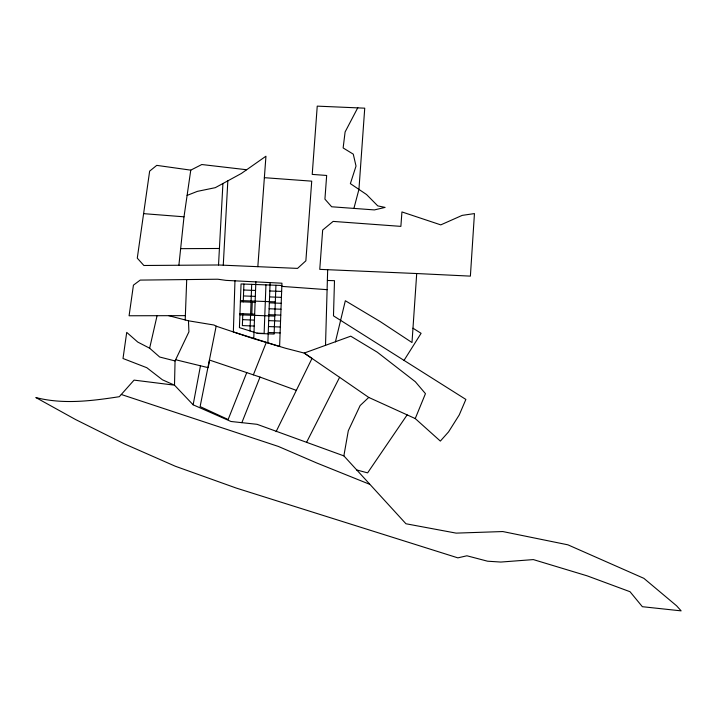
<?xml version="1.0" encoding="UTF-8"?>
<svg xmlns="http://www.w3.org/2000/svg" width="717" height="717" viewBox="0 0 717 717"><rect width="100%" height="100%" fill="white"/><g stroke="black" fill="none" stroke-linecap="round" stroke-linejoin="round"><path stroke-width="1.08" d="M175.056 360.938L174.5 385.172L193.142 404.809L230.973 421.488L257.071 424.312L343.864 455.878L405.947 523.76L456.146 533.125L502.787 531.548L567.891 544.821L643.857 578.332L676.579 605.784L681.15 610.866L642.36 606.699L630.028 591.722L587.142 575.841L533.34 559.592L500.807 562.056L487.569 561.205L466.91 555.783L457.867 557.862L236.341 488.098L175.324 466.247L124.158 443.76L75.608 419.553L35.85 397.55C63.284 404.594 91.74 400.946 119.309 396.698L134.061 380.118L174.5 385.172L162.445 379.813L146.815 367.713L123.01 358.5L126.721 332.383L137.763 342.072L149.638 348.211L159.676 357.021L175.056 360.938L188.921 331.846L188.472 320.804L168.737 315.677M325.509 345.513L327.678 269.7M234.97 280.544L233.357 331.935L279.603 346.472L281.951 283.206L226.016 280.374L217.825 279.218L140.209 280.096L133.434 285.151L129.087 315.767L185.362 315.641M185.201 319.961L186.716 279.594M242.803 313.732L242.364 325.59L254.23 326.038M243.251 301.866L243.905 284.075M249.973 330.94L251.703 284.344M251.81 314.064L252.25 302.207M253.773 338.352L255.87 281.727M265.935 284.873L264.134 333.414L257.018 333.154M267.862 342.78L270.103 282.534M275.937 285.249L274.127 334.059L257.995 333.459L239.424 327.624L241.046 283.95L281.871 285.483M246.54 169.732L201.791 164.525L190.767 170.144L156.754 165.367L149.647 171.13L137.279 258.147L143.866 265.487L218.524 264.985L222.924 183.516M223.265 265.191L227.827 180.845M416.702 273.536L319.764 269.359L322.659 230.049L333.127 221.401L400.875 226.375L401.932 211.936L440.776 224.878L462.187 215.378L474.448 213.585L470.388 276.126L416.711 273.536L411.997 342.538L380.207 321.583L345.334 300.737L335.413 341.901M257.833 266.679L265.944 156.216L241.351 173.478L215.306 187.666L197.345 191.376L187.11 195.4M178.891 265.254L184.009 216.812L190.767 170.144M343.864 455.878L348.31 430.72L360.131 405.553L368.753 397.433L415.242 418.567M193.142 404.809L200.473 365.787M188.472 320.804L214.025 325.025L216.158 326.172L200.115 406.575L228.14 419.517L246.747 372.607M149.638 348.211L157.068 315.704M353.902 208.405L358.939 189.405L364.738 108.177L317.237 106.134L312.218 174.401L326.665 175.459L324.926 199.138L331.648 206.774L374.399 209.911L385.083 207.41L377.751 205.887L366.539 194.522L350.371 183.633L356.026 166.066L353.275 154.155L343.138 147.944L345.101 131.964L357.819 107.667M253.37 374.848L266.276 342.475M241.853 422.663L260.02 377.088L296.345 390.371M276.09 431.679L312.012 358.419L304.196 353.069L285.68 348.292L252.034 338.2L216.158 326.172M306.473 442.523L339.598 377.321L304.196 353.069L350.747 336.174L377.312 352.217L415.331 381.731L425.459 393.651L415.242 418.567L440.346 441.089L448.555 431.894L459.238 414.946L465.871 399.432L333.477 315.856L334.489 280.679L327.373 280.472M404.038 360.373L421.094 333.315L412.974 328.198M407.139 414.883L367.615 472.87L356.609 469.94M180.639 248.665L219.411 248.476M243.69 290.009L255.548 290.448M269.789 290.977L281.647 291.416M243.466 295.942L255.333 296.381M269.565 296.91L281.431 297.349M240.428 300.575L275.319 301.875M240.383 301.767L255.109 302.314M269.341 302.843L281.207 303.282M269.126 308.767L280.983 309.215M239.944 313.625L254.669 314.171M268.902 314.7L280.768 315.139M239.899 314.808L274.79 316.107M242.588 319.665L254.445 320.105M268.687 320.633L280.544 321.073M268.463 326.567L280.329 327.006M268.239 332.491L280.105 332.939M218.524 264.985L297.537 268.391L305.872 260.818L311.725 181.159L264.367 177.682M281.835 286.388L327.113 289.668M143.606 213.648L184.009 216.812M175.629 359.737L208.154 367.66L209.615 360.095L260.02 377.088M121.281 394.484L278.42 446.458L316.78 463.003L369.613 484.28M339.598 377.321L368.753 397.433"/></g></svg>
